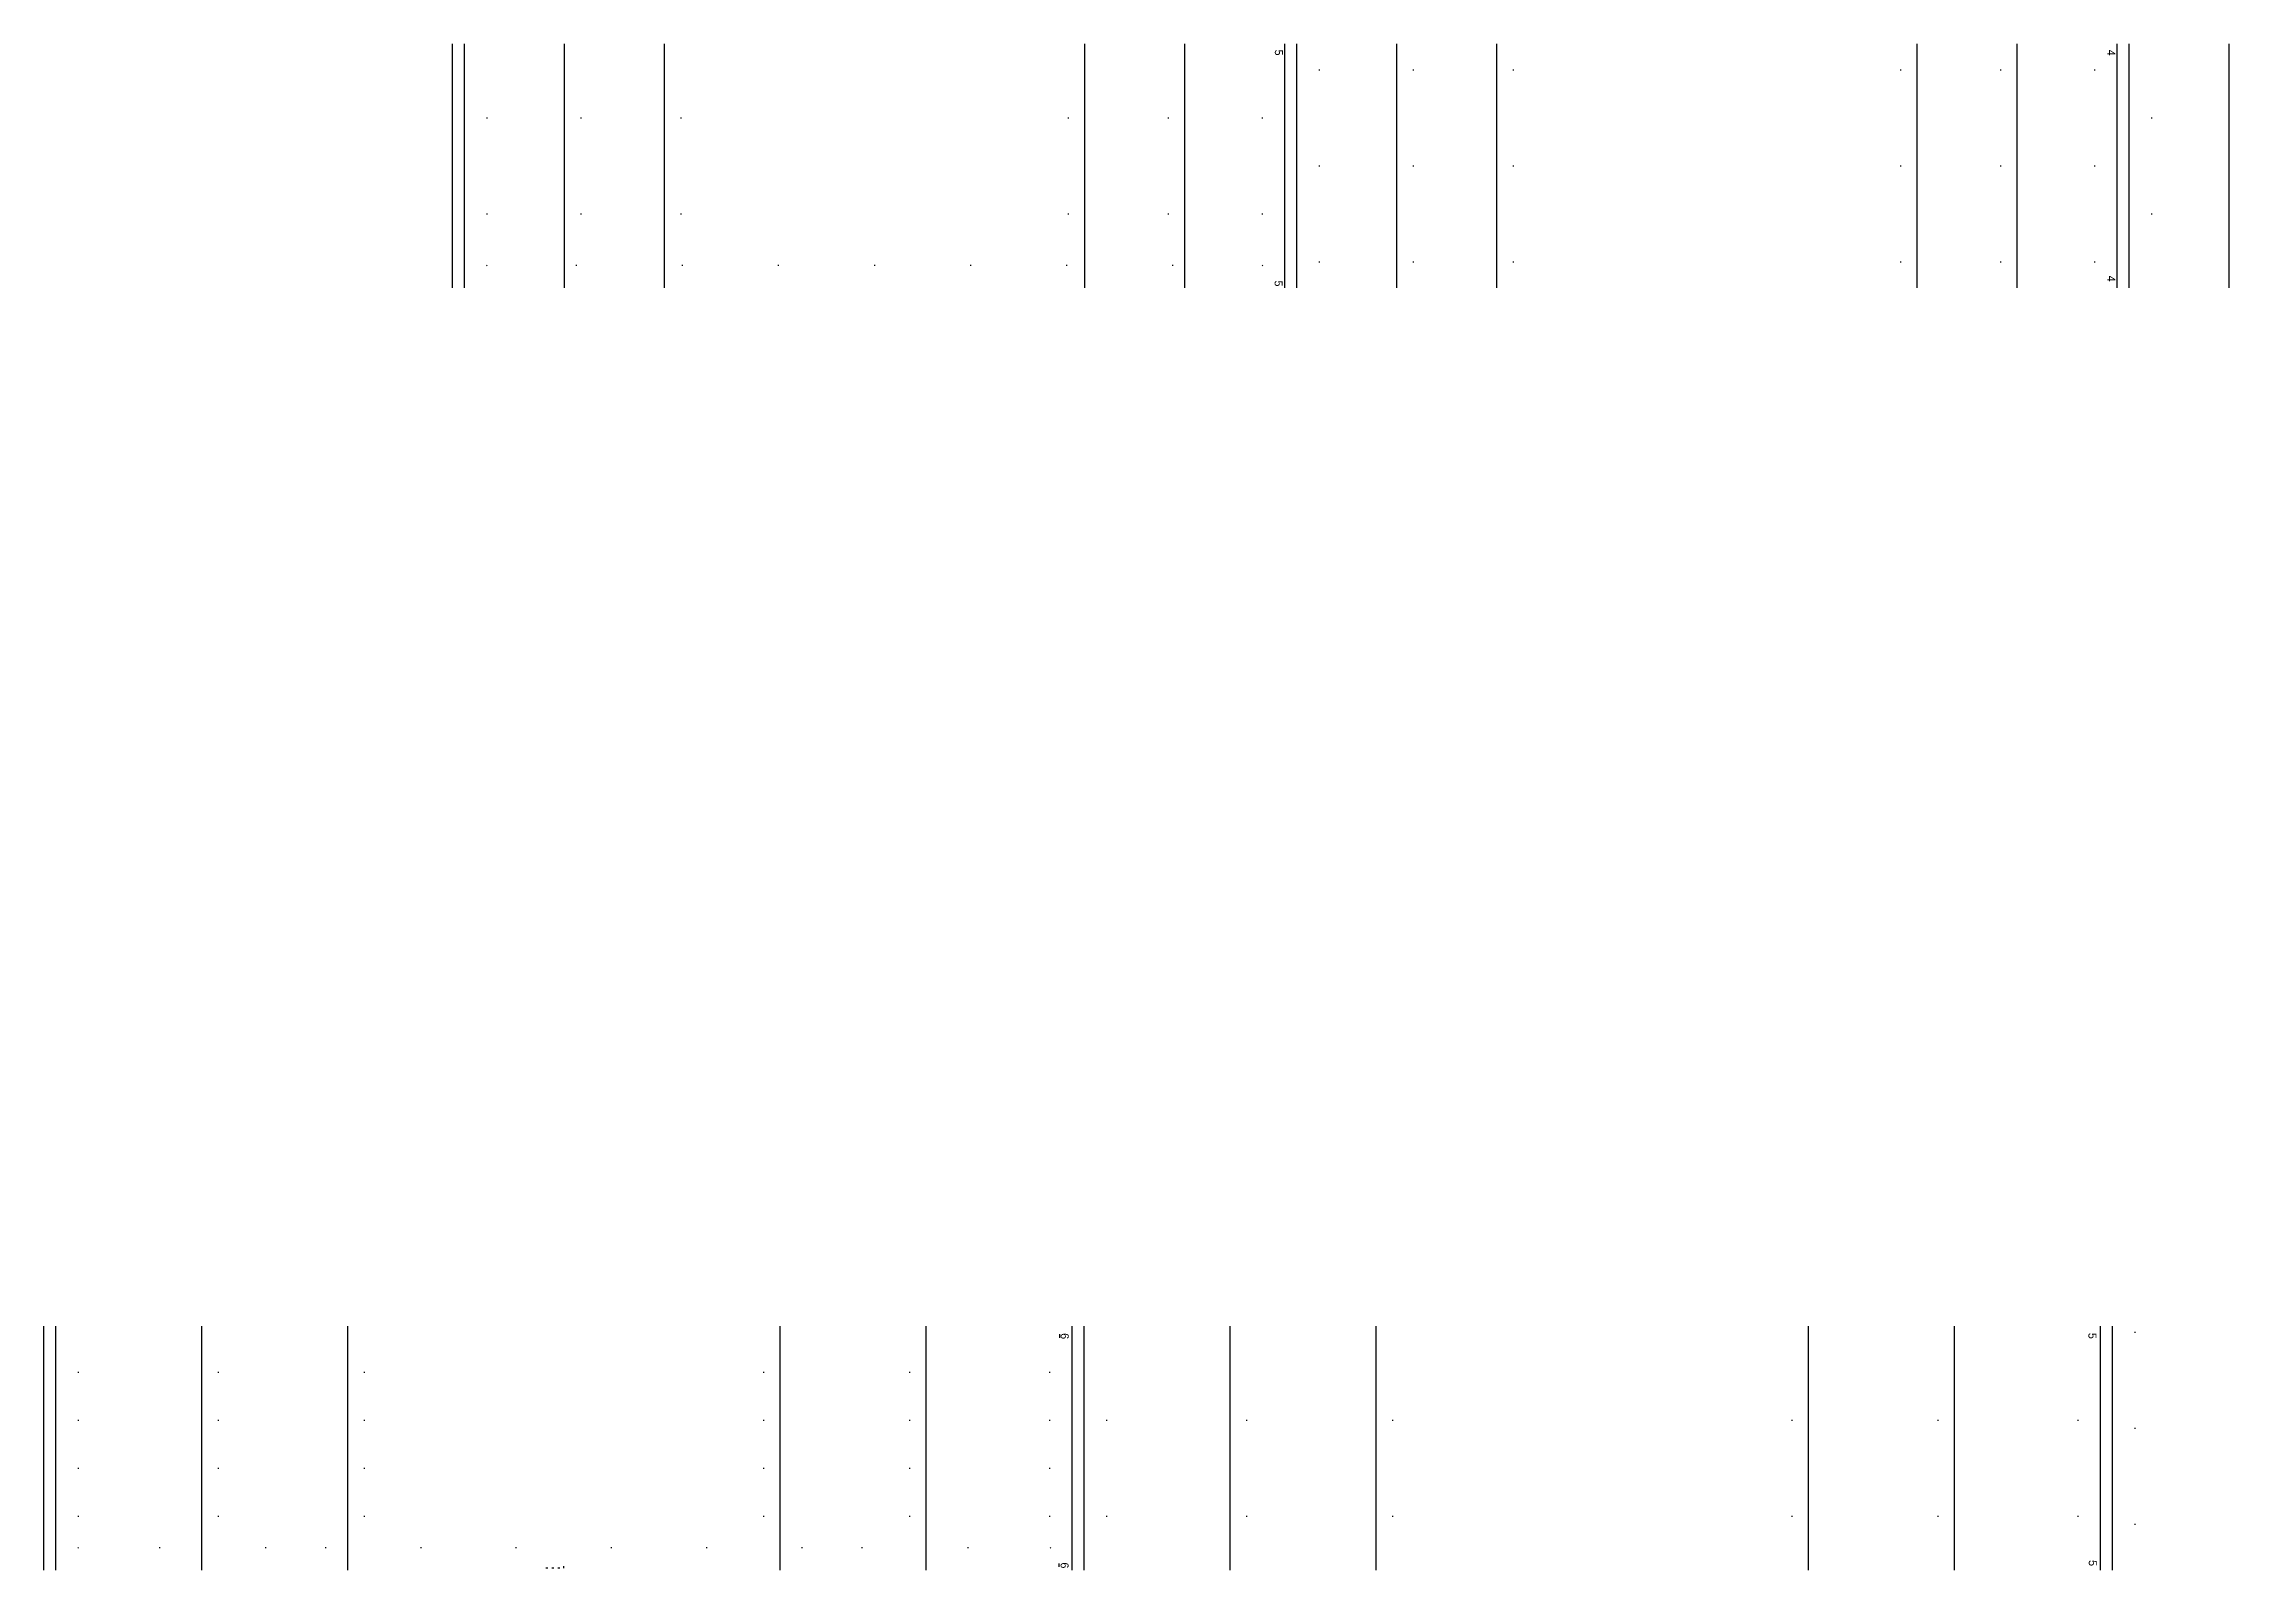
# Model space of a CAD drawing. Header units: millimetres. Extents: x 0 to 3072, y 0 to 988.
# Drawn here: x 993 to 1539, y 451 to 832 of the extents above; entities that cross this region are included whole.
import ezdxf

# ---------------------------------------------------------------- set-up
doc = ezdxf.new("R2010")
doc.units = ezdxf.units.MM
for name, color, linetype in [('CUTME', 1, 'Continuous'), ('PEN1', 5, 'Continuous'), ('PEN2', 95, 'Continuous'), ('PENME', 3, 'Continuous'), ('TEXT', 7, 'Continuous')]:
    doc.layers.add(name, color=color, linetype=linetype)

msp = doc.modelspace()

# ---------------------------------------------------------------- linework, layer by layer
at = {"layer": 'CUTME', "ltscale": 22}
for p, q in [((1095.028, 771.156), (1095.028, 832.156)), ((1303.028, 771.156), (1303.028, 832.156)), ((1511.028, 771.156), (1511.028, 832.156)), ((992.874, 450.816), (992.874, 511.816)), ((1249.874, 450.816), (1249.874, 511.816)), ((1506.874, 450.816), (1506.874, 511.816))]:
    msp.add_line(p, q, dxfattribs=at)
at = {"layer": 'PEN1', "ltscale": 22}
for p, q in [((1098.028, 771.156), (1098.028, 832.156)), ((1306.028, 771.156), (1306.028, 832.156)), ((1514.028, 771.156), (1514.028, 832.156)), ((995.874, 450.816), (995.874, 511.816)), ((1252.874, 450.816), (1252.874, 511.816)), ((1509.874, 450.816), (1509.874, 511.816))]:
    msp.add_line(p, q, dxfattribs=at)
at = {"layer": 'PEN2', "ltscale": 22}
for p, q in [((1123.028, 771.156), (1123.028, 832.156)), ((1148.028, 771.156), (1148.028, 832.156)), ((1253.028, 771.156), (1253.028, 832.156)), ((1278.028, 771.156), (1278.028, 832.156)), ((1331.028, 771.156), (1331.028, 832.156)), ((1356.028, 771.156), (1356.028, 832.156)), ((1461.028, 771.156), (1461.028, 832.156)), ((1486.028, 771.156), (1486.028, 832.156)), ((1539.028, 771.156), (1539.028, 832.156)), ((1032.374, 450.816), (1032.374, 511.816)), ((1068.874, 450.816), (1068.874, 511.816)), ((1176.874, 450.816), (1176.874, 511.816)), ((1213.374, 450.816), (1213.374, 511.816)), ((1289.374, 450.816), (1289.374, 511.816)), ((1325.874, 450.816), (1325.874, 511.816)), ((1433.874, 450.816), (1433.874, 511.816)), ((1470.374, 450.816), (1470.374, 511.816))]:
    msp.add_line(p, q, dxfattribs=at)
at = {"layer": 'PENME', "ltscale": 22}
for p, q in [((1311.528, 825.66), (1311.778, 825.66)), ((1335.028, 825.66), (1335.278, 825.66)), ((1360.028, 825.66), (1360.278, 825.66)), ((1456.778, 825.66), (1457.028, 825.66)), ((1481.778, 825.66), (1482.028, 825.66)), ((1505.278, 825.66), (1505.528, 825.66)), ((1103.528, 813.66), (1103.778, 813.66)), ((1127.028, 813.66), (1127.278, 813.66)), ((1152.028, 813.66), (1152.278, 813.66)), ((1248.778, 813.66), (1249.028, 813.66)), ((1273.778, 813.66), (1274.028, 813.66)), ((1297.278, 813.66), (1297.528, 813.66)), ((1519.528, 813.66), (1519.778, 813.66)), ((1311.528, 801.66), (1311.778, 801.66)), ((1335.028, 801.66), (1335.278, 801.66)), ((1360.028, 801.66), (1360.278, 801.66)), ((1456.778, 801.66), (1457.028, 801.66)), ((1481.778, 801.66), (1482.028, 801.66)), ((1505.278, 801.66), (1505.528, 801.66)), ((1103.528, 789.66), (1103.778, 789.66)), ((1127.028, 789.66), (1127.278, 789.66)), ((1152.028, 789.66), (1152.278, 789.66)), ((1248.778, 789.66), (1249.028, 789.66)), ((1273.778, 789.66), (1274.028, 789.66)), ((1297.278, 789.66), (1297.528, 789.66)), ((1519.528, 789.66), (1519.778, 789.66)), ((1103.704, 776.833), (1103.528, 776.656)), ((1126.028, 776.656), (1126.028, 776.906)), ((1152.528, 776.656), (1152.528, 776.906)), ((1176.528, 776.656), (1176.528, 776.906)), ((1200.528, 776.656), (1200.528, 776.906)), ((1224.528, 776.656), (1224.528, 776.906)), ((1248.528, 776.656), (1248.528, 776.906)), ((1275.028, 776.656), (1275.028, 776.906)), ((1297.528, 776.656), (1297.351, 776.833)), ((1311.528, 777.66), (1311.778, 777.66)), ((1335.028, 777.66), (1335.278, 777.66)), ((1360.028, 777.66), (1360.278, 777.66)), ((1456.778, 777.66), (1457.028, 777.66)), ((1481.778, 777.66), (1482.028, 777.66)), ((1505.278, 777.66), (1505.528, 777.66)), ((1515.374, 510.316), (1515.624, 510.316)), ((1001.374, 500.316), (1001.624, 500.316)), ((1036.374, 500.316), (1036.624, 500.316)), ((1072.874, 500.316), (1073.124, 500.316)), ((1172.624, 500.316), (1172.874, 500.316)), ((1209.124, 500.316), (1209.374, 500.316)), ((1244.124, 500.315), (1244.374, 500.315)), ((1001.374, 488.316), (1001.624, 488.316)), ((1036.374, 488.316), (1036.624, 488.316)), ((1072.874, 488.316), (1073.124, 488.316)), ((1172.624, 488.316), (1172.874, 488.316)), ((1209.124, 488.316), (1209.374, 488.316)), ((1244.124, 488.315), (1244.374, 488.315)), ((1258.374, 488.316), (1258.624, 488.316)), ((1293.374, 488.316), (1293.624, 488.316)), ((1329.874, 488.316), (1330.124, 488.316)), ((1429.624, 488.316), (1429.874, 488.316)), ((1466.124, 488.316), (1466.374, 488.316)), ((1501.124, 488.315), (1501.374, 488.315)), ((1515.374, 486.316), (1515.624, 486.316)), ((1001.374, 476.316), (1001.624, 476.316)), ((1036.374, 476.316), (1036.624, 476.316)), ((1072.874, 476.316), (1073.124, 476.316)), ((1172.624, 476.316), (1172.874, 476.316)), ((1209.124, 476.316), (1209.374, 476.316)), ((1244.124, 476.315), (1244.374, 476.315)), ((1001.374, 464.316), (1001.624, 464.316)), ((1036.374, 464.316), (1036.624, 464.316)), ((1072.874, 464.316), (1073.124, 464.316)), ((1172.624, 464.316), (1172.874, 464.316)), ((1209.124, 464.316), (1209.374, 464.316)), ((1244.124, 464.315), (1244.374, 464.315)), ((1258.374, 464.316), (1258.624, 464.316)), ((1293.374, 464.316), (1293.624, 464.316)), ((1329.874, 464.316), (1330.124, 464.316)), ((1429.624, 464.316), (1429.874, 464.316)), ((1466.124, 464.316), (1466.374, 464.316)), ((1501.124, 464.315), (1501.374, 464.315)), ((1515.374, 462.316), (1515.624, 462.316)), ((1001.572, 456.514), (1001.374, 456.316)), ((1021.874, 456.316), (1021.874, 456.566)), ((1048.374, 456.316), (1048.374, 456.566)), ((1063.374, 456.316), (1063.374, 456.566)), ((1087.174, 456.316), (1087.174, 456.566)), ((1110.974, 456.316), (1110.974, 456.566)), ((1134.774, 456.316), (1134.774, 456.566)), ((1158.574, 456.316), (1158.574, 456.566)), ((1182.374, 456.316), (1182.374, 456.566)), ((1197.374, 456.316), (1197.374, 456.566)), ((1223.874, 456.316), (1223.874, 456.566)), ((1244.574, 456.316), (1244.376, 456.514)), ((1118.874, 451.316), (1118.374, 451.316)), ((1120.374, 451.316), (1119.874, 451.316)), ((1121.874, 451.316), (1121.374, 451.316)), ((1122.874, 451.316), (1122.874, 451.816))]:
    msp.add_line(p, q, dxfattribs=at)
at = {"layer": 'TEXT', "ltscale": 22}
for p, q in [((1246.814, 508.91), (1246.814, 509.78)), ((1246.609, 451.677), (1246.609, 452.548))]:
    msp.add_line(p, q, dxfattribs=at)

# ---------------------------------------------------------------- texts
for s, p in [('5', (1300.528, 830.686)), ('4', (1508.528, 830.657)), ('5', (1300.47, 773.009)), ('4', (1508.528, 774.226)), ('6', (1247.016, 510.045)), ('5', (1503.826, 510.113)), ('6', (1246.982, 452.772)), ('5', (1503.921, 453.355))]:
    msp.add_text(s, height=2, rotation=270, dxfattribs=at).set_placement(p)

doc.saveas('drawing.dxf')
